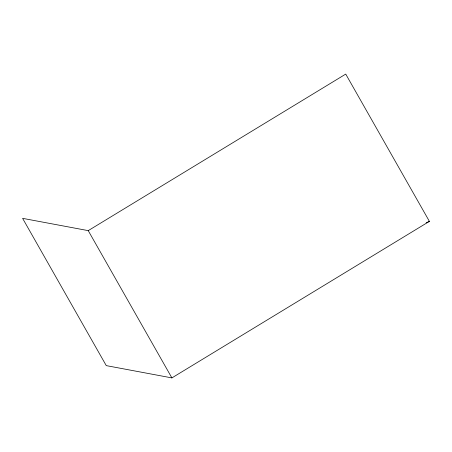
<?xml version="1.0" encoding="UTF-8"?>
<svg xmlns="http://www.w3.org/2000/svg" width="452" height="452" viewBox="0 0 452 452"><rect width="100%" height="100%" fill="white"/><g stroke="black" fill="none" stroke-linecap="round" stroke-linejoin="round"><path stroke-width="0.68" d="M88.23 230.633L345.735 74.094L429.4 221.367L171.896 377.906L106.265 365.623L22.6 218.344L88.23 230.633L171.896 377.906M426.179 222.808L429.4 221.367"/></g></svg>
